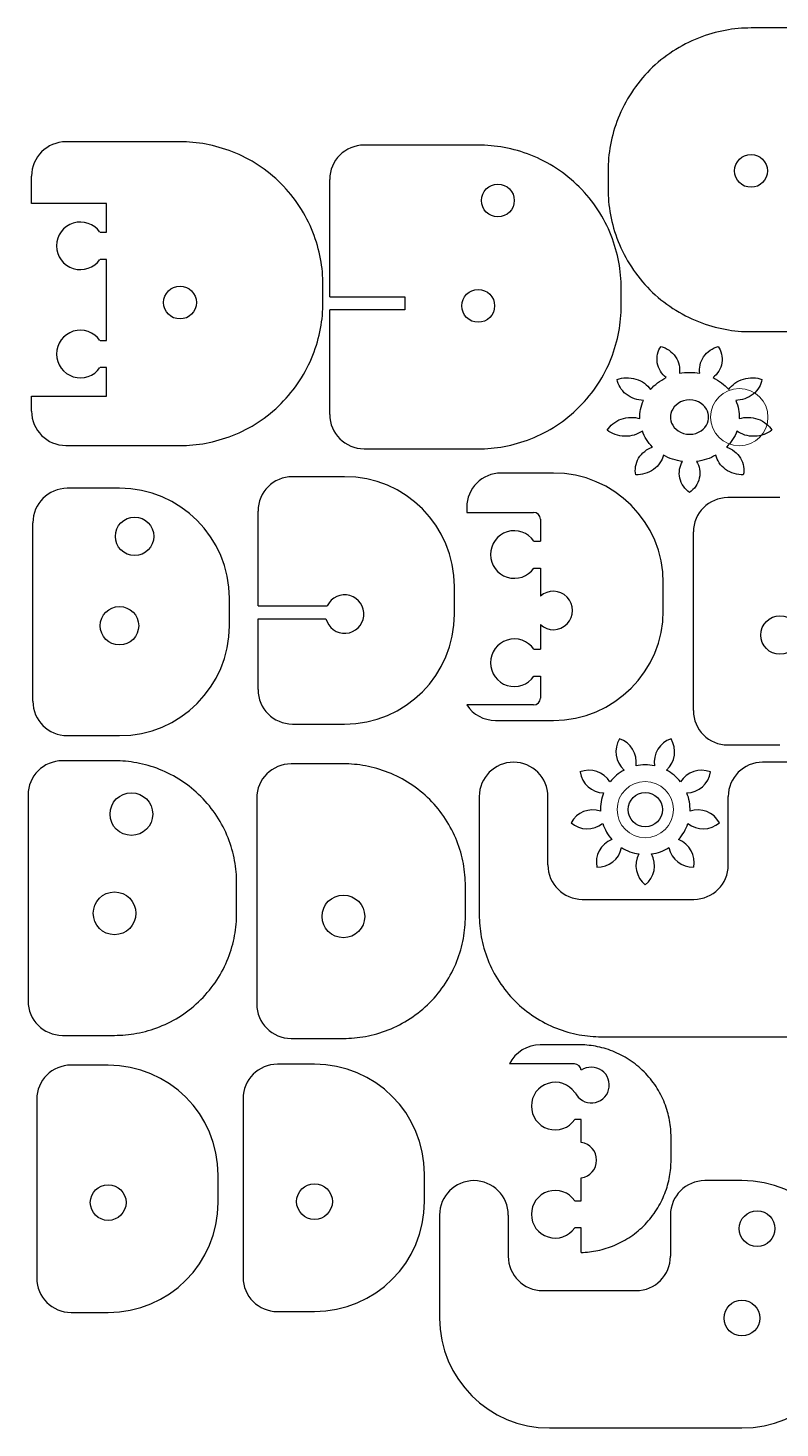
# Model space of a CAD drawing. Header units: inches. Extents: x 1.09 to 8.83, y 12.33 to 17.56.
# Drawn here: x 1.09 to 3.82, y 12.47 to 17.56 of the extents above; entities that cross this region are included whole.
import ezdxf

# ---------------------------------------------------------------- set-up
doc = ezdxf.new("R2010")
doc.units = ezdxf.units.IN
doc.header["$MEASUREMENT"] = 0

msp = doc.modelspace()

# ---------------------------------------------------------------- linework, layer by layer
at = {"color": 7, "linetype": 'Continuous', "lineweight": 25}
for p, q in [((5.2789, 17.5603), (3.7189, 17.5603)), ((1.6416, 17.1461), (1.2266, 17.1461)), ((2.7265, 17.134), (2.3115, 17.134)), ((1.1016, 16.9212), (1.1016, 17.0211)), ((3.1989, 17.0403), (3.1989, 16.9753)), ((2.1865, 16.5823), (2.1865, 17.009)), ((1.3742, 16.9212), (1.1016, 16.9212)), ((1.3742, 16.8168), (1.3742, 16.9212)), ((1.3506, 16.8168), (1.3742, 16.8168)), ((1.3742, 16.7184), (1.3506, 16.7184)), ((1.3742, 16.4231), (1.3742, 16.7184)), ((2.1616, 16.5611), (2.1616, 16.6261)), ((3.2465, 16.549), (3.2465, 16.614)), ((2.1865, 16.5823), (2.4591, 16.5823)), ((2.4591, 16.5823), (2.4591, 16.5351)), ((2.4591, 16.5351), (2.1865, 16.5351)), ((2.1865, 16.154), (2.1865, 16.5351)), ((3.7189, 16.4553), (4.1339, 16.4553)), ((1.3506, 16.4231), (1.3742, 16.4231)), ((1.3742, 16.3247), (1.3506, 16.3247)), ((1.3742, 16.2204), (1.3742, 16.3247)), ((1.1016, 16.2204), (1.3742, 16.2204)), ((1.1016, 16.1661), (1.1016, 16.2204)), ((1.2266, 16.0411), (1.6416, 16.0411)), ((2.3115, 16.029), (2.7265, 16.029)), ((2.2404, 15.9276), (2.0504, 15.9276)), ((2.9998, 15.9408), (2.8098, 15.9408)), ((1.4214, 15.8852), (1.2314, 15.8852)), ((3.8243, 15.8513), (3.6343, 15.8513)), ((1.9254, 15.4579), (1.9254, 15.8026)), ((2.6848, 15.8158), (2.6848, 15.7978)), ((2.6848, 15.7978), (2.9276, 15.7978)), ((1.1064, 15.1102), (1.1064, 15.7602)), ((2.9526, 15.7728), (2.9526, 15.6935)), ((2.9289, 15.6935), (2.9526, 15.6935)), ((3.5093, 15.0763), (3.5093, 15.7263)), ((2.9289, 15.5951), (2.9526, 15.5951)), ((2.9526, 15.5951), (2.9526, 15.4924)), ((3.3998, 15.4408), (3.3998, 15.5408)), ((2.6404, 15.4276), (2.6404, 15.5276)), ((1.8214, 15.3852), (1.8214, 15.4852)), ((1.9254, 15.4579), (2.1773, 15.4579)), ((1.9254, 15.1526), (1.9254, 15.4106)), ((1.9254, 15.4106), (2.1725, 15.4106)), ((2.9526, 15.3892), (2.9526, 15.2998)), ((2.9289, 15.2998), (2.9526, 15.2998)), ((2.9289, 15.2014), (2.9526, 15.2014)), ((2.9526, 15.2014), (2.9526, 15.122)), ((2.9276, 15.097), (2.6848, 15.097)), ((2.7892, 15.0408), (2.9998, 15.0408)), ((1.2314, 14.9852), (1.4214, 14.9852)), ((2.0504, 15.0276), (2.2404, 15.0276)), ((3.6343, 14.9513), (3.8243, 14.9513)), ((1.4037, 14.8937), (1.2137, 14.8937)), ((2.2359, 14.8826), (2.0459, 14.8826)), ((3.9511, 14.8886), (3.7611, 14.8886)), ((1.0887, 14.7687), (1.0887, 14.0197)), ((1.9209, 14.7576), (1.9209, 14.0086)), ((2.7301, 14.7636), (2.7301, 14.3336)), ((2.9801, 14.5146), (2.9801, 14.7636)), ((3.6361, 14.5146), (3.6361, 14.7636)), ((1.8477, 14.3387), (1.8477, 14.4497)), ((2.6799, 14.3276), (2.6799, 14.4386)), ((3.1051, 14.3896), (3.5111, 14.3896)), ((1.2137, 13.8947), (1.4037, 13.8947)), ((2.0459, 13.8836), (2.2359, 13.8836)), ((3.092, 13.8605), (2.9523, 13.8605)), ((3.1741, 13.8896), (3.9511, 13.8896)), ((1.3803, 13.7863), (1.2453, 13.7863)), ((2.1309, 13.7897), (1.9959, 13.7897)), ((3.0763, 13.7909), (2.8402, 13.7909)), ((1.1203, 13.6613), (1.1203, 13.0113)), ((1.8709, 13.6647), (1.8709, 13.0147)), ((3.0777, 13.6866), (3.0791, 13.6866)), ((3.1013, 13.5881), (3.0777, 13.5881)), ((3.1013, 13.5049), (3.1013, 13.5881)), ((3.428, 13.4405), (3.428, 13.5245)), ((1.7803, 13.2863), (1.7803, 13.3863)), ((2.5309, 13.2897), (2.5309, 13.3897)), ((3.1013, 13.2929), (3.1013, 13.3761)), ((3.6859, 13.3659), (3.5509, 13.3659)), ((3.0777, 13.2929), (3.1013, 13.2929)), ((2.5859, 13.2409), (2.5859, 12.8659)), ((2.8359, 13.2409), (2.8359, 13.0909)), ((3.1013, 13.1944), (3.0777, 13.1944)), ((3.1013, 13.1046), (3.1013, 13.1944)), ((3.4259, 13.2409), (3.4259, 13.0909)), ((2.9609, 12.9659), (3.3009, 12.9659)), ((1.9959, 12.8897), (2.1309, 12.8897)), ((1.2453, 12.8863), (1.3803, 12.8863)), ((2.9859, 12.4659), (3.6859, 12.4659))]:
    msp.add_line(p, q, dxfattribs=at)
at = {"color": 7, "linetype": 'Continuous', "lineweight": 25, "flags": 128}
msp.add_lwpolyline([(3.426, 16.1443), (3.4264, 16.1377), (3.4277, 16.1306), (3.4302, 16.1229), (3.4342, 16.1149), (3.4399, 16.1068), (3.4462, 16.1003), (3.4538, 16.0943), (3.4628, 16.0892), (3.4729, 16.0852), (3.4839, 16.0827), (3.4954, 16.0818), (3.5069, 16.0827), (3.5179, 16.0852), (3.5281, 16.0892), (3.537, 16.0943), (3.5447, 16.1003), (3.5509, 16.1068), (3.5566, 16.1149), (3.5606, 16.1229), (3.5631, 16.1306), (3.5644, 16.1377), (3.5648, 16.1443), (3.5644, 16.1509), (3.5631, 16.158), (3.5606, 16.1657), (3.5566, 16.1737), (3.5509, 16.1818), (3.5447, 16.1883), (3.537, 16.1943), (3.5281, 16.1994), (3.5179, 16.2034), (3.5069, 16.2059), (3.4954, 16.2068), (3.4839, 16.2059), (3.4729, 16.2034), (3.4628, 16.1994), (3.4538, 16.1943), (3.4462, 16.1883), (3.4399, 16.1818), (3.4342, 16.1737), (3.4302, 16.1657), (3.4277, 16.158), (3.4264, 16.1509), (3.426, 16.1443)], dxfattribs=at)
at = {"color": 7, "linetype": 'Continuous', "lineweight": 25}
for centre, radius in [((3.7189, 17.0403), 0.0597), ((2.798, 16.9324), 0.0597), ((1.6416, 16.5611), 0.0597), ((2.7265, 16.549), 0.0597), ((1.4764, 15.7105), 0.07), ((1.4214, 15.3852), 0.07), ((3.8243, 15.3513), 0.07), ((1.4647, 14.6999), 0.0777), ((3.3341, 14.7161), 0.0625), ((1.4037, 14.3387), 0.0777), ((2.2359, 14.3276), 0.0777), ((1.3803, 13.2863), 0.065), ((2.1309, 13.2897), 0.065), ((3.7409, 13.1913), 0.065), ((3.6859, 12.8659), 0.065)]:
    msp.add_circle(centre, radius, dxfattribs=at)
at = {"color": 7, "linetype": 'Continuous', "lineweight": 18}
for centre, radius in [((3.6763, 16.1443), 0.1043), ((3.3341, 14.7161), 0.1024)]:
    msp.add_circle(centre, radius, dxfattribs=at)
at = {"color": 7, "linetype": 'Continuous', "lineweight": 25}
for centre, radius, start, end in [((1.2266, 17.0211), 0.125, 90, 180), ((2.3115, 17.009), 0.125, 90, 180), ((1.2793, 16.7676), 0.0866, 34.6235, 325.3765), ((1.2793, 16.3739), 0.0866, 34.6235, 325.3765), ((1.2266, 16.1661), 0.125, 180, 270), ((2.3115, 16.154), 0.125, 180, 270), ((2.0504, 15.8026), 0.125, 90, 180), ((2.2404, 15.5276), 0.4, 0, 90), ((2.8098, 15.8158), 0.125, 90, 180), ((2.9998, 15.5408), 0.4, 0, 90), ((1.2314, 15.7602), 0.125, 90, 180), ((1.4214, 15.4852), 0.4, 0, 90), ((3.6343, 15.7263), 0.125, 90, 180), ((2.9276, 15.7728), 0.025, 0, 90), ((2.8577, 15.6443), 0.0866, 34.6235, 325.3765), ((2.2404, 15.4276), 0.07, 194.025, 154.3692), ((2.9998, 15.4408), 0.07, 227.5101, 132.4899), ((2.9998, 15.4408), 0.4, 270, 0), ((1.4214, 15.3852), 0.4, 270, 0), ((2.2404, 15.4276), 0.4, 270, 0), ((2.8577, 15.2506), 0.0866, 34.6235, 325.3765), ((2.0504, 15.1526), 0.125, 180, 270), ((1.2314, 15.1102), 0.125, 180, 270), ((2.7892, 15.1658), 0.125, 213.3592, 270), ((2.9276, 15.122), 0.025, 270, 0), ((3.6343, 15.0763), 0.125, 180, 270), ((3.3173, 14.9269), 0.09, 148.7097, 228.1382), ((3.2115, 14.8884), 0.09, 351.8618, 71.2903), ((3.4567, 14.8884), 0.09, 108.7097, 188.1382), ((3.3509, 14.9269), 0.09, 311.8618, 31.2903), ((1.2137, 14.7687), 0.125, 90, 180), ((2.0459, 14.7576), 0.125, 90, 180), ((2.8551, 14.7636), 0.125, 90, 180), ((2.8551, 14.7636), 0.125, 0, 90), ((3.3341, 14.7161), 0.163, 78.14, 101.86), ((3.7611, 14.7636), 0.125, 90, 180), ((3.1294, 14.7693), 0.09, 31.8618, 111.2903), ((3.1857, 14.8667), 0.09, 188.7097, 268.1382), ((3.3341, 14.7161), 0.163, 118.14, 141.86), ((3.3341, 14.7161), 0.163, 38.14, 61.86), ((3.5387, 14.7693), 0.09, 68.7097, 148.1382), ((3.4824, 14.8667), 0.09, 271.8618, 351.2903), ((3.3341, 14.7161), 0.163, 158.14, 181.86), ((3.3341, 14.7161), 0.163, 358.14, 21.86), ((3.1431, 14.6253), 0.09, 71.8618, 151.2903), ((3.525, 14.6253), 0.09, 28.7097, 108.1382), ((3.1236, 14.7361), 0.09, 228.7097, 308.1382), ((3.3341, 14.7161), 0.163, 198.14, 221.86), ((3.3341, 14.7161), 0.163, 318.14, 341.86), ((3.5446, 14.7361), 0.09, 231.8618, 311.2903), ((3.2462, 14.5238), 0.09, 111.8618, 191.2903), ((3.16, 14.5962), 0.09, 268.7097, 348.1382), ((3.3341, 14.7161), 0.163, 238.14, 261.86), ((3.3341, 14.7161), 0.163, 278.14, 301.86), ((3.5082, 14.5962), 0.09, 191.8618, 271.2903), ((3.422, 14.5238), 0.09, 348.7097, 68.1382), ((3.3904, 14.5123), 0.09, 151.8618, 231.2903), ((3.2778, 14.5123), 0.09, 308.7097, 28.1382), ((3.1051, 14.5146), 0.125, 180, 270), ((3.5111, 14.5146), 0.125, 270, 0), ((1.2137, 14.0197), 0.125, 180, 270), ((2.0459, 14.0086), 0.125, 180, 270), ((2.9523, 13.7355), 0.125, 90, 153.695), ((1.2453, 13.6613), 0.125, 90, 180), ((1.3803, 13.3863), 0.4, 0, 90), ((1.9959, 13.6647), 0.125, 90, 180), ((2.1309, 13.3897), 0.4, 0, 90), ((3.0763, 13.7659), 0.025, 3.5663, 90), ((3.1382, 13.7138), 0.0651, 204.7551, 124.5385), ((3.0064, 13.6373), 0.0866, 34.6235, 325.3765), ((3.092, 13.4405), 0.0651, 278.2051, 81.7949), ((2.7109, 13.2409), 0.125, 90, 180), ((2.7109, 13.2409), 0.125, 0, 90), ((3.5509, 13.2409), 0.125, 90, 180), ((3.6859, 12.9659), 0.4, 0, 90), ((3.0064, 13.2436), 0.0866, 34.6235, 325.3765), ((1.3803, 13.2863), 0.4, 270, 0), ((2.1309, 13.2897), 0.4, 270, 0), ((2.9609, 13.0909), 0.125, 180, 270), ((3.3009, 13.0909), 0.125, 270, 0), ((1.2453, 13.0113), 0.125, 180, 270), ((1.9959, 13.0147), 0.125, 180, 270), ((2.9859, 12.8659), 0.4, 180, 270), ((3.6859, 12.8659), 0.4, 270, 0)]:
    msp.add_arc(centre, radius, start, end, dxfattribs=at)
for points, knots in [([(3.7189, 17.5603), (3.6883, 17.5603), (3.6565, 17.5575), (3.5921, 17.5456), (3.5595, 17.5364), (3.4955, 17.5111), (3.4641, 17.4949), (3.4046, 17.4561), (3.3766, 17.4333), (3.3258, 17.3826), (3.3031, 17.3545), (3.2642, 17.2951), (3.2481, 17.2637), (3.2227, 17.1997), (3.2135, 17.1671), (3.2016, 17.1027), (3.1989, 17.0709), (3.1989, 17.0403)], [0, 0, 0, 0, 0.125, 0.125, 0.25, 0.25, 0.375, 0.375, 0.5, 0.5, 0.625, 0.625, 0.75, 0.75, 0.875, 0.875, 1, 1, 1, 1]), ([(2.1616, 16.6261), (2.1616, 16.6567), (2.1588, 16.6885), (2.1469, 16.7529), (2.1377, 16.7855), (2.1124, 16.8495), (2.0962, 16.8809), (2.0574, 16.9403), (2.0346, 16.9684), (1.9839, 17.0191), (1.9558, 17.0419), (1.8964, 17.0807), (1.865, 17.0969), (1.801, 17.1222), (1.7684, 17.1314), (1.704, 17.1433), (1.6722, 17.1461), (1.6416, 17.1461)], [0, 0, 0, 0, 0.125, 0.125, 0.25, 0.25, 0.375, 0.375, 0.5, 0.5, 0.625, 0.625, 0.75, 0.75, 0.875, 0.875, 1, 1, 1, 1]), ([(3.2465, 16.614), (3.2465, 16.6446), (3.2438, 16.6764), (3.2319, 16.7408), (3.2227, 16.7734), (3.1973, 16.8374), (3.1812, 16.8688), (3.1423, 16.9283), (3.1196, 16.9563), (3.0688, 17.0071), (3.0408, 17.0298), (2.9813, 17.0687), (2.9499, 17.0848), (2.8859, 17.1102), (2.8533, 17.1194), (2.7889, 17.1313), (2.7571, 17.134), (2.7265, 17.134)], [0, 0, 0, 0, 0.125, 0.125, 0.25, 0.25, 0.375, 0.375, 0.5, 0.5, 0.625, 0.625, 0.75, 0.75, 0.875, 0.875, 1, 1, 1, 1]), ([(3.1989, 16.9753), (3.1989, 16.9446), (3.2016, 16.9128), (3.2135, 16.8484), (3.2227, 16.8159), (3.2481, 16.7518), (3.2642, 16.7204), (3.3031, 16.661), (3.3258, 16.6329), (3.3766, 16.5822), (3.4046, 16.5595), (3.4641, 16.5206), (3.4955, 16.5044), (3.5595, 16.4791), (3.5921, 16.4699), (3.6565, 16.458), (3.6883, 16.4553), (3.7189, 16.4553)], [0, 0, 0, 0, 0.125, 0.125, 0.25, 0.25, 0.375, 0.375, 0.5, 0.5, 0.625, 0.625, 0.75, 0.75, 0.875, 0.875, 1, 1, 1, 1]), ([(1.6416, 16.0411), (1.6722, 16.0411), (1.704, 16.0438), (1.7684, 16.0557), (1.801, 16.0649), (1.865, 16.0902), (1.8964, 16.1064), (1.9558, 16.1453), (1.9839, 16.168), (2.0346, 16.2188), (2.0574, 16.2468), (2.0962, 16.3062), (2.1124, 16.3377), (2.1377, 16.4017), (2.1469, 16.4343), (2.1588, 16.4986), (2.1616, 16.5304), (2.1616, 16.5611)], [0, 0, 0, 0, 0.125, 0.125, 0.25, 0.25, 0.375, 0.375, 0.5, 0.5, 0.625, 0.625, 0.75, 0.75, 0.875, 0.875, 1, 1, 1, 1]), ([(2.7265, 16.029), (2.7571, 16.029), (2.7889, 16.0317), (2.8533, 16.0436), (2.8859, 16.0528), (2.9499, 16.0782), (2.9813, 16.0943), (3.0408, 16.1332), (3.0688, 16.1559), (3.1196, 16.2067), (3.1423, 16.2347), (3.1812, 16.2942), (3.1973, 16.3256), (3.2227, 16.3896), (3.2319, 16.4222), (3.2438, 16.4866), (3.2465, 16.5184), (3.2465, 16.549)], [0, 0, 0, 0, 0.125, 0.125, 0.25, 0.25, 0.375, 0.375, 0.5, 0.5, 0.625, 0.625, 0.75, 0.75, 0.875, 0.875, 1, 1, 1, 1]), ([(3.4101, 16.288), (3.4022, 16.2944), (3.3949, 16.3024), (3.3837, 16.3208), (3.3797, 16.3312), (3.3762, 16.3526), (3.3766, 16.3636), (3.3815, 16.3841), (3.3859, 16.3936), (3.3914, 16.4018)], [0, 0, 0, 0, 0.25, 0.25, 0.5, 0.5, 0.75, 0.75, 1, 1, 1, 1]), ([(3.3914, 16.4018), (3.4015, 16.3987), (3.4116, 16.394), (3.43, 16.3811), (3.4381, 16.3729), (3.4507, 16.3545), (3.4551, 16.3442), (3.4596, 16.3236), (3.4597, 16.3133), (3.4582, 16.3038)], [0, 0, 0, 0, 0.25, 0.25, 0.5, 0.5, 0.75, 0.75, 1, 1, 1, 1]), ([(3.5326, 16.3038), (3.5311, 16.3133), (3.5312, 16.3236), (3.5357, 16.3442), (3.5401, 16.3545), (3.5527, 16.3729), (3.5609, 16.3811), (3.5792, 16.394), (3.5894, 16.3987), (3.5994, 16.4018)], [0, 0, 0, 0, 0.25, 0.25, 0.5, 0.5, 0.75, 0.75, 1, 1, 1, 1]), ([(3.5994, 16.4018), (3.605, 16.3936), (3.6093, 16.3841), (3.6142, 16.3636), (3.6147, 16.3526), (3.6111, 16.3312), (3.6072, 16.3208), (3.5959, 16.3024), (3.5887, 16.2944), (3.5807, 16.288)], [0, 0, 0, 0, 0.25, 0.25, 0.5, 0.5, 0.75, 0.75, 1, 1, 1, 1]), ([(3.232, 16.2813), (3.2419, 16.2848), (3.2531, 16.287), (3.2763, 16.2878), (3.2884, 16.2863), (3.3112, 16.2794), (3.3219, 16.2741), (3.3401, 16.2609), (3.3475, 16.2531), (3.3531, 16.245)], [0, 0, 0, 0, 0.25, 0.25, 0.5, 0.5, 0.75, 0.75, 1, 1, 1, 1]), ([(3.3275, 16.205), (3.3169, 16.2053), (3.3056, 16.2072), (3.2839, 16.2148), (3.2734, 16.2204), (3.2554, 16.2348), (3.248, 16.2435), (3.237, 16.262), (3.2336, 16.2718), (3.232, 16.2813)], [0, 0, 0, 0, 0.25, 0.25, 0.5, 0.5, 0.75, 0.75, 1, 1, 1, 1]), ([(3.6377, 16.245), (3.6433, 16.2531), (3.6508, 16.2609), (3.6689, 16.2741), (3.6796, 16.2794), (3.7024, 16.2863), (3.7145, 16.2878), (3.7378, 16.287), (3.7489, 16.2848), (3.7588, 16.2813)], [0, 0, 0, 0, 0.25, 0.25, 0.5, 0.5, 0.75, 0.75, 1, 1, 1, 1]), ([(3.7588, 16.2813), (3.7572, 16.2718), (3.7538, 16.262), (3.7429, 16.2435), (3.7354, 16.2348), (3.7174, 16.2204), (3.7069, 16.2148), (3.6852, 16.2072), (3.674, 16.2053), (3.6633, 16.205)], [0, 0, 0, 0, 0.25, 0.25, 0.5, 0.5, 0.75, 0.75, 1, 1, 1, 1]), ([(3.3146, 16.139), (3.3142, 16.1502), (3.3151, 16.1615), (3.3194, 16.1837), (3.3229, 16.1946), (3.3275, 16.205)], [0, 0, 0, 0, 0.5, 0.5, 1, 1, 1, 1]), ([(3.6633, 16.205), (3.6679, 16.1946), (3.6714, 16.1837), (3.6758, 16.1615), (3.6766, 16.1502), (3.6762, 16.139)], [0, 0, 0, 0, 0.5, 0.5, 1, 1, 1, 1]), ([(3.1959, 16.0967), (3.201, 16.1051), (3.2079, 16.1133), (3.2252, 16.1273), (3.2356, 16.1332), (3.2579, 16.1412), (3.2699, 16.1433), (3.2932, 16.1437), (3.3045, 16.142), (3.3146, 16.139)], [0, 0, 0, 0, 0.25, 0.25, 0.5, 0.5, 0.75, 0.75, 1, 1, 1, 1]), ([(3.6762, 16.139), (3.6864, 16.142), (3.6976, 16.1437), (3.7209, 16.1433), (3.7329, 16.1412), (3.7553, 16.1332), (3.7656, 16.1273), (3.7829, 16.1133), (3.7899, 16.1051), (3.795, 16.0967)], [0, 0, 0, 0, 0.25, 0.25, 0.5, 0.5, 0.75, 0.75, 1, 1, 1, 1]), ([(3.3235, 16.0935), (3.3151, 16.0876), (3.3052, 16.0826), (3.2831, 16.0758), (3.2711, 16.0741), (3.247, 16.0747), (3.2351, 16.077), (3.2135, 16.0849), (3.2039, 16.0904), (3.1959, 16.0967)], [0, 0, 0, 0, 0.25, 0.25, 0.5, 0.5, 0.75, 0.75, 1, 1, 1, 1]), ([(3.3607, 16.0355), (3.3524, 16.0438), (3.345, 16.053), (3.3325, 16.0726), (3.3273, 16.0829), (3.3235, 16.0935)], [0, 0, 0, 0, 0.5, 0.5, 1, 1, 1, 1]), ([(3.6674, 16.0935), (3.6635, 16.0829), (3.6584, 16.0726), (3.6458, 16.053), (3.6384, 16.0438), (3.6302, 16.0355)], [0, 0, 0, 0, 0.5, 0.5, 1, 1, 1, 1]), ([(3.795, 16.0967), (3.787, 16.0904), (3.7773, 16.0849), (3.7558, 16.077), (3.7438, 16.0747), (3.7198, 16.0741), (3.7077, 16.0758), (3.6857, 16.0826), (3.6757, 16.0876), (3.6674, 16.0935)], [0, 0, 0, 0, 0.25, 0.25, 0.5, 0.5, 0.75, 0.75, 1, 1, 1, 1]), ([(3.2999, 15.9344), (3.2978, 15.9438), (3.2973, 15.9541), (3.3005, 15.9748), (3.3043, 15.9853), (3.3157, 16.0044), (3.3234, 16.0129), (3.341, 16.0267), (3.3508, 16.032), (3.3607, 16.0355)], [0, 0, 0, 0, 0.25, 0.25, 0.5, 0.5, 0.75, 0.75, 1, 1, 1, 1]), ([(3.3999, 16.0059), (3.3977, 15.9965), (3.3937, 15.9868), (3.3817, 15.9689), (3.3737, 15.9606), (3.3548, 15.9471), (3.344, 15.942), (3.3219, 15.9355), (3.3105, 15.9342), (3.2999, 15.9344)], [0, 0, 0, 0, 0.25, 0.25, 0.5, 0.5, 0.75, 0.75, 1, 1, 1, 1]), ([(3.6909, 15.9344), (3.6803, 15.9342), (3.669, 15.9355), (3.6468, 15.942), (3.636, 15.9471), (3.6172, 15.9606), (3.6092, 15.9689), (3.5971, 15.9868), (3.5931, 15.9965), (3.5909, 16.0059)], [0, 0, 0, 0, 0.25, 0.25, 0.5, 0.5, 0.75, 0.75, 1, 1, 1, 1]), ([(3.6302, 16.0355), (3.64, 16.032), (3.6499, 16.0267), (3.6674, 16.0129), (3.6751, 16.0044), (3.6865, 15.9853), (3.6903, 15.9748), (3.6935, 15.9541), (3.693, 15.9438), (3.6909, 15.9344)], [0, 0, 0, 0, 0.25, 0.25, 0.5, 0.5, 0.75, 0.75, 1, 1, 1, 1]), ([(3.4954, 15.8703), (3.4871, 15.8763), (3.4794, 15.8838), (3.467, 15.9016), (3.4624, 15.9118), (3.4576, 15.9331), (3.4574, 15.944), (3.461, 15.9648), (3.4648, 15.9745), (3.4698, 15.9829)], [0, 0, 0, 0, 0.25, 0.25, 0.5, 0.5, 0.75, 0.75, 1, 1, 1, 1]), ([(3.521, 15.9829), (3.526, 15.9745), (3.5298, 15.9648), (3.5334, 15.944), (3.5332, 15.9331), (3.5284, 15.9118), (3.5238, 15.9016), (3.5114, 15.8838), (3.5037, 15.8763), (3.4954, 15.8703)], [0, 0, 0, 0, 0.25, 0.25, 0.5, 0.5, 0.75, 0.75, 1, 1, 1, 1]), ([(1.8477, 14.4497), (1.8477, 14.4759), (1.8453, 14.503), (1.8352, 14.558), (1.8273, 14.5858), (1.8057, 14.6405), (1.7919, 14.6673), (1.7587, 14.7181), (1.7393, 14.742), (1.696, 14.7853), (1.672, 14.8047), (1.6213, 14.8379), (1.5944, 14.8517), (1.5398, 14.8734), (1.512, 14.8812), (1.457, 14.8914), (1.4298, 14.8937), (1.4037, 14.8937)], [0, 0, 0, 0, 0.125, 0.125, 0.25, 0.25, 0.375, 0.375, 0.5, 0.5, 0.625, 0.625, 0.75, 0.75, 0.875, 0.875, 1, 1, 1, 1]), ([(2.6799, 14.4386), (2.6799, 14.4648), (2.6776, 14.4919), (2.6674, 14.5469), (2.6596, 14.5747), (2.6379, 14.6294), (2.6241, 14.6562), (2.5909, 14.707), (2.5715, 14.7309), (2.5282, 14.7743), (2.5043, 14.7937), (2.4535, 14.8268), (2.4267, 14.8406), (2.372, 14.8623), (2.3442, 14.8701), (2.2892, 14.8803), (2.2621, 14.8826), (2.2359, 14.8826)], [0, 0, 0, 0, 0.125, 0.125, 0.25, 0.25, 0.375, 0.375, 0.5, 0.5, 0.625, 0.625, 0.75, 0.75, 0.875, 0.875, 1, 1, 1, 1]), ([(1.4037, 13.8947), (1.4298, 13.8947), (1.457, 13.897), (1.512, 13.9072), (1.5398, 13.9151), (1.5944, 13.9367), (1.6213, 13.9505), (1.672, 13.9837), (1.696, 14.0031), (1.7393, 14.0464), (1.7587, 14.0704), (1.7919, 14.1211), (1.8057, 14.1479), (1.8273, 14.2026), (1.8352, 14.2304), (1.8453, 14.2854), (1.8477, 14.3125), (1.8477, 14.3387)], [0, 0, 0, 0, 0.125, 0.125, 0.25, 0.25, 0.375, 0.375, 0.5, 0.5, 0.625, 0.625, 0.75, 0.75, 0.875, 0.875, 1, 1, 1, 1]), ([(2.2359, 13.8836), (2.2621, 13.8836), (2.2892, 13.886), (2.3442, 13.8961), (2.372, 13.904), (2.4267, 13.9256), (2.4535, 13.9394), (2.5043, 13.9726), (2.5282, 13.992), (2.5715, 14.0353), (2.5909, 14.0593), (2.6241, 14.11), (2.6379, 14.1369), (2.6596, 14.1915), (2.6674, 14.2193), (2.6776, 14.2743), (2.6799, 14.3015), (2.6799, 14.3276)], [0, 0, 0, 0, 0.125, 0.125, 0.25, 0.25, 0.375, 0.375, 0.5, 0.5, 0.625, 0.625, 0.75, 0.75, 0.875, 0.875, 1, 1, 1, 1]), ([(2.7301, 14.3336), (2.7301, 14.3075), (2.7325, 14.2803), (2.7426, 14.2254), (2.7505, 14.1975), (2.7721, 14.1429), (2.7859, 14.1161), (2.8191, 14.0653), (2.8385, 14.0414), (2.8819, 13.998), (2.9058, 13.9786), (2.9566, 13.9454), (2.9834, 13.9316), (3.038, 13.91), (3.0659, 13.9021), (3.1208, 13.892), (3.148, 13.8896), (3.1741, 13.8896)], [0, 0, 0, 0, 0.125, 0.125, 0.25, 0.25, 0.375, 0.375, 0.5, 0.5, 0.625, 0.625, 0.75, 0.75, 0.875, 0.875, 1, 1, 1, 1]), ([(3.428, 13.5245), (3.428, 13.5443), (3.4262, 13.5648), (3.4185, 13.6064), (3.4126, 13.6275), (3.3962, 13.6689), (3.3858, 13.6891), (3.3607, 13.7276), (3.346, 13.7457), (3.3132, 13.7785), (3.2951, 13.7932), (3.2567, 13.8183), (3.2364, 13.8287), (3.195, 13.8451), (3.1739, 13.851), (3.1323, 13.8587), (3.1118, 13.8605), (3.092, 13.8605)], [0, 0, 0, 0, 0.125, 0.125, 0.25, 0.25, 0.375, 0.375, 0.5, 0.5, 0.625, 0.625, 0.75, 0.75, 0.875, 0.875, 1, 1, 1, 1]), ([(3.1013, 13.1046), (3.1209, 13.1052), (3.1412, 13.1075), (3.1821, 13.1161), (3.2027, 13.1225), (3.2431, 13.1396), (3.2628, 13.1503), (3.3001, 13.1757), (3.3176, 13.1904), (3.3492, 13.2231), (3.3633, 13.241), (3.3875, 13.279), (3.3975, 13.2989), (3.4132, 13.3395), (3.4189, 13.3602), (3.4263, 13.401), (3.428, 13.4211), (3.428, 13.4405)], [0, 0, 0, 0, 0.125, 0.125, 0.25, 0.25, 0.375, 0.375, 0.5, 0.5, 0.625, 0.625, 0.75, 0.75, 0.875, 0.875, 1, 1, 1, 1])]:
    msp.add_open_spline(points, degree=3, knots=knots, dxfattribs=at)
for points in [[(3.4582, 16.3038), (3.4825, 16.3084), (3.5083, 16.3084), (3.5326, 16.3038)], [(3.3531, 16.245), (3.3684, 16.2625), (3.3882, 16.2775), (3.4101, 16.288)], [(3.5807, 16.288), (3.6026, 16.2775), (3.6224, 16.2625), (3.6377, 16.245)], [(3.4698, 15.9829), (3.4453, 15.9861), (3.421, 15.9941), (3.3999, 16.0059)], [(3.5909, 16.0059), (3.5699, 15.9941), (3.5456, 15.9861), (3.521, 15.9829)]]:
    msp.add_open_spline(points, degree=3, dxfattribs=at)

doc.saveas('drawing.dxf')
